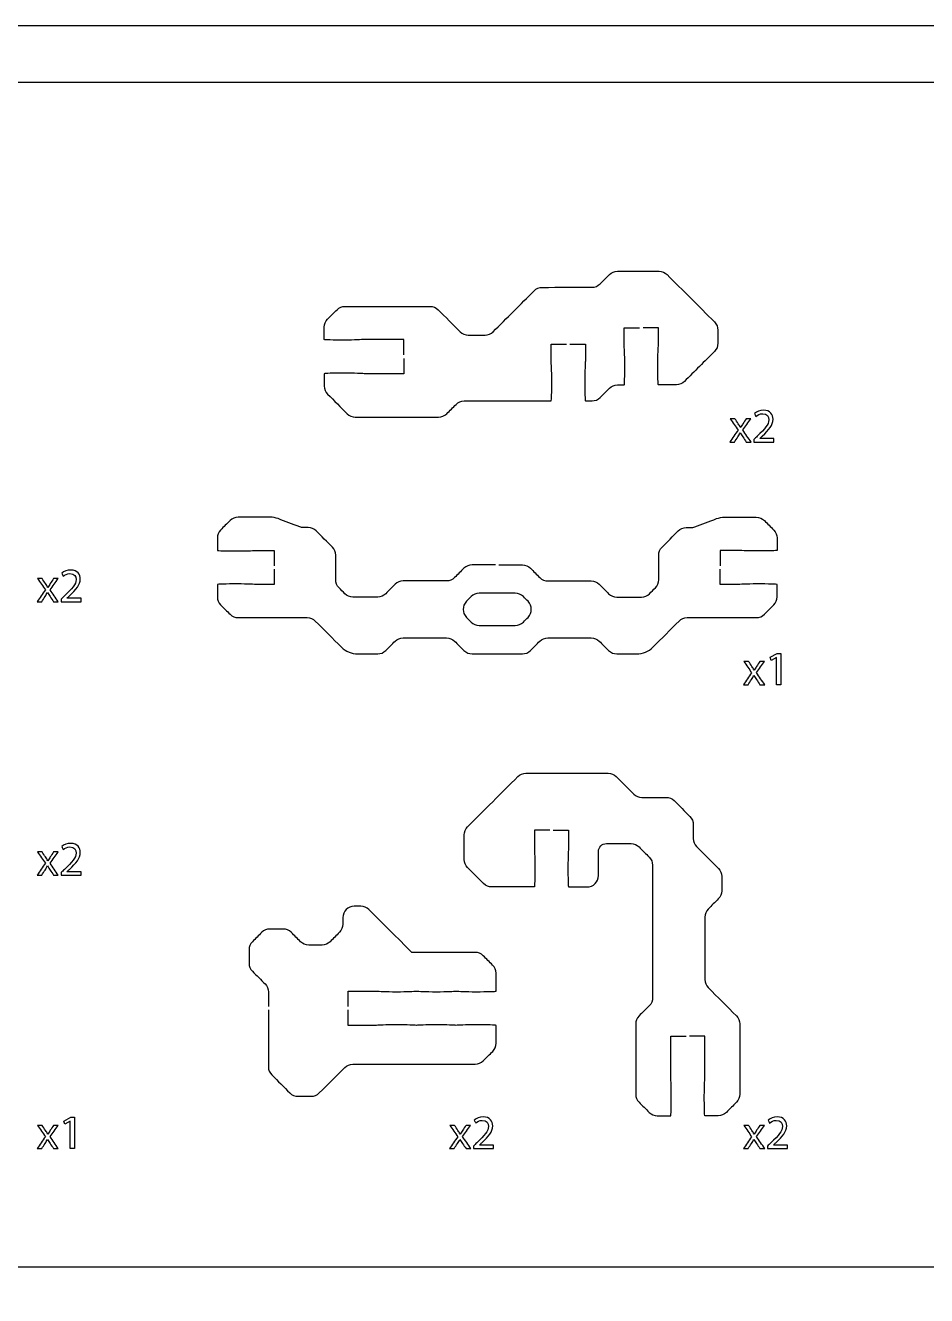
# Model space of a CAD drawing. Extents: x 0 to 375, y 150 to 450.
# Drawn here: x 97.7 to 176.9, y 338.3 to 450 of the extents above; entities that cross this region are included whole.
import ezdxf

# ---------------------------------------------------------------- set-up
doc = ezdxf.new("R2010")
doc.units = 0
doc.header["$MEASUREMENT"] = 0
doc.layers.add('DEFAULT', color=18, linetype='CONTINUOUS')

msp = doc.modelspace()

# ---------------------------------------------------------------- linework, layer by layer
at = {"layer": 'DEFAULT', "color": 116}
for points in [[(370, 150), (0, 150), (0, 450), (370, 450)], [(365, 340.79), (5, 340.79), (5, 445), (365, 445)]]:
    msp.add_lwpolyline(points, close=True, dxfattribs=at)
at = {"layer": 'DEFAULT', "color": 18}
for points in [[(163.73, 394.42), (163.72, 394.42), (163.24, 394.16), (163.17, 394.45), (163.77, 394.77), (164.09, 394.77), (164.09, 392.02), (163.73, 392.02)], [(101.63, 353.62), (101.62, 353.62), (101.15, 353.36), (101.07, 353.64), (101.67, 353.97), (101.99, 353.97), (101.99, 351.22), (101.63, 351.22)]]:
    msp.add_lwpolyline(points, close=True, dxfattribs=at)
at = {"layer": 'DEFAULT', "color": 1}
for points, knots in [([(130.96, 421.02), (130.96, 421.47), (130.96, 421.92), (130.96, 422.37), (129.79, 422.37), (128.62, 422.37), (127.46, 422.37), (127.25, 422.37), (126.67, 422.32), (125.71, 422.32), (124.74, 422.32), (123.96, 422.35), (123.96, 422.37), (123.96, 422.74), (123.96, 423.1), (123.96, 423.46), (123.96, 423.72), (124.06, 423.98), (124.25, 424.17), (124.53, 424.45), (124.8, 424.72), (125.08, 425), (125.27, 425.19), (125.52, 425.29), (125.79, 425.29), (128.28, 425.29), (130.77, 425.29), (133.26, 425.29), (133.52, 425.29), (133.77, 425.19), (133.96, 425), (134.61, 424.35), (135.26, 423.7), (135.91, 423.05), (136.1, 422.86), (136.35, 422.76), (136.62, 422.76), (137.11, 422.76), (137.6, 422.76), (138.1, 422.76), (138.36, 422.76), (138.62, 422.86), (138.8, 423.05), (140.01, 424.26), (141.21, 425.46), (142.42, 426.67), (142.6, 426.86), (142.86, 426.96), (143.12, 426.96), (144.58, 426.97), (146.04, 426.97), (147.5, 426.97), (147.76, 426.97), (148.02, 427.08), (148.2, 427.27), (148.48, 427.54), (148.75, 427.82), (149.03, 428.09), (149.22, 428.28), (149.47, 428.39), (149.74, 428.39), (150.96, 428.39), (152.17, 428.39), (153.39, 428.39), (153.65, 428.39), (153.91, 428.28), (154.09, 428.1), (155.49, 426.7), (156.88, 425.31), (158.27, 423.92), (158.46, 423.73), (158.56, 423.47), (158.56, 423.21), (158.56, 422.82), (158.56, 422.43), (158.56, 422.04), (158.56, 421.77), (158.46, 421.52), (158.27, 421.33), (157.39, 420.45), (156.51, 419.57), (155.62, 418.68), (155.44, 418.5), (155.18, 418.39), (154.92, 418.39), (154.39, 418.39), (153.86, 418.39), (153.33, 418.39), (153.3, 418.39), (153.28, 419.17), (153.28, 420.14), (153.28, 421.11), (153.33, 421.68), (153.33, 421.89), (153.33, 422.39), (153.33, 422.89), (153.33, 423.39), (152.88, 423.39), (152.43, 423.39), (151.98, 423.39)], [0, 0, 0, 0, 3.83, 3.83, 3.83, 13.75, 13.75, 13.75, 14.75, 14.75, 14.75, 15.75, 15.75, 15.75, 18.83, 18.83, 18.83, 19.83, 19.83, 19.83, 23.153402, 23.153402, 23.153402, 24.153402, 24.153402, 24.153402, 45.323402, 45.323402, 45.323402, 46.323402, 46.323402, 46.323402, 54.129861, 54.129861, 54.129861, 55.129861, 55.129861, 55.129861, 59.319861, 59.319861, 59.319861, 60.319861, 60.319861, 60.319861, 74.822623, 74.822623, 74.822623, 75.822623, 75.822623, 75.822623, 88.222659, 88.222659, 88.222659, 89.222659, 89.222659, 89.222659, 92.531919, 92.531919, 92.531919, 93.531919, 93.531919, 93.531919, 103.881919, 103.881919, 103.881919, 104.881919, 104.881919, 104.881919, 121.626207, 121.626207, 121.626207, 122.626207, 122.626207, 122.626207, 125.946207, 125.946207, 125.946207, 126.946207, 126.946207, 126.946207, 137.566951, 137.566951, 137.566951, 138.566951, 138.566951, 138.566951, 143.066951, 143.066951, 143.066951, 144.066951, 144.066951, 144.066951, 145.066951, 145.066951, 145.066951, 149.316951, 149.316951, 149.316951, 153.146951, 153.146951, 153.146951, 153.146951]), ([(145.56, 421.98), (146.01, 421.98), (146.46, 421.98), (146.91, 421.98), (146.91, 421.48), (146.91, 420.98), (146.91, 420.48), (146.91, 420.26), (146.86, 419.69), (146.86, 418.73), (146.86, 417.76), (146.88, 416.98), (146.91, 416.98), (147.11, 416.98), (147.31, 416.98), (147.5, 416.98), (147.77, 416.98), (148.02, 417.08), (148.21, 417.27), (148.48, 417.54), (148.76, 417.82), (149.03, 418.09), (149.22, 418.29), (149.48, 418.39), (149.74, 418.39), (149.94, 418.39), (150.13, 418.39), (150.33, 418.39), (150.36, 418.39), (150.38, 419.17), (150.38, 420.14), (150.38, 421.11), (150.33, 421.68), (150.33, 421.89), (150.33, 422.39), (150.33, 422.89), (150.33, 423.39), (150.78, 423.39), (151.23, 423.39), (151.68, 423.39)], [0, 0, 0, 0, 3.82, 3.82, 3.82, 8.07, 8.07, 8.07, 9.07, 9.07, 9.07, 10.07, 10.07, 10.07, 11.74, 11.74, 11.74, 12.74, 12.74, 12.74, 16.042196, 16.042196, 16.042196, 17.042196, 17.042196, 17.042196, 18.702196, 18.702196, 18.702196, 19.702196, 19.702196, 19.702196, 20.702196, 20.702196, 20.702196, 24.952196, 24.952196, 24.952196, 28.782196, 28.782196, 28.782196, 28.782196]), ([(130.96, 420.72), (130.96, 420.27), (130.96, 419.82), (130.96, 419.37), (129.79, 419.37), (128.62, 419.37), (127.46, 419.37), (127.25, 419.37), (126.67, 419.42), (125.71, 419.42), (124.74, 419.42), (123.96, 419.4), (123.96, 419.37), (123.96, 419.01), (123.96, 418.64), (123.96, 418.28), (123.96, 418.02), (124.06, 417.76), (124.25, 417.58), (124.83, 417), (125.4, 416.42), (125.98, 415.84), (126.17, 415.65), (126.42, 415.55), (126.69, 415.55), (129.13, 415.55), (131.57, 415.55), (134.01, 415.55), (134.28, 415.55), (134.53, 415.65), (134.72, 415.84), (135, 416.12), (135.27, 416.4), (135.55, 416.67), (135.74, 416.86), (135.99, 416.97), (136.26, 416.97), (138.81, 416.97), (141.36, 416.97), (143.91, 416.97), (143.91, 416.97), (143.91, 416.97), (143.91, 416.98), (143.94, 416.98), (143.96, 417.76), (143.96, 418.73), (143.96, 419.69), (143.91, 420.26), (143.91, 420.48), (143.91, 420.98), (143.91, 421.48), (143.91, 421.98), (144.36, 421.98), (144.81, 421.98), (145.26, 421.98)], [0, 0, 0, 0, 3.83, 3.83, 3.83, 13.75, 13.75, 13.75, 14.75, 14.75, 14.75, 15.75, 15.75, 15.75, 18.84, 18.84, 18.84, 19.84, 19.84, 19.84, 26.783789, 26.783789, 26.783789, 27.783789, 27.783789, 27.783789, 48.543789, 48.543789, 48.543789, 49.543789, 49.543789, 49.543789, 52.86719, 52.86719, 52.86719, 53.86719, 53.86719, 53.86719, 75.55719, 75.55719, 75.55719, 75.58719, 75.58719, 75.58719, 76.58719, 76.58719, 76.58719, 77.58719, 77.58719, 77.58719, 81.83719, 81.83719, 81.83719, 85.67719, 85.67719, 85.67719, 85.67719]), ([(139.01, 402.56), (138.33, 402.56), (137.64, 402.56), (136.95, 402.56), (136.69, 402.56), (136.43, 402.45), (136.24, 402.27), (135.97, 401.99), (135.69, 401.71), (135.41, 401.44), (135.23, 401.25), (134.97, 401.14), (134.71, 401.14), (133.44, 401.14), (132.17, 401.14), (130.9, 401.14), (130.63, 401.14), (130.38, 401.04), (130.19, 400.85), (129.91, 400.58), (129.64, 400.3), (129.36, 400.02), (129.17, 399.84), (128.92, 399.73), (128.66, 399.73), (127.93, 399.73), (127.21, 399.73), (126.48, 399.73), (126.22, 399.73), (125.96, 399.84), (125.77, 400.02), (125.6, 400.19), (125.43, 400.37), (125.26, 400.54), (125.07, 400.72), (124.97, 400.98), (124.97, 401.25), (124.97, 401.97), (124.97, 402.69), (124.97, 403.42), (124.97, 403.68), (124.86, 403.93), (124.67, 404.12), (124.2, 404.59), (123.73, 405.07), (123.25, 405.54), (123.07, 405.73), (122.81, 405.83), (122.55, 405.83), (122.42, 405.83), (122.29, 405.83), (122.15, 405.83), (122.03, 405.83), (121.91, 405.85), (121.8, 405.9), (121.17, 406.14), (120.53, 406.38), (119.9, 406.62), (119.67, 406.7), (119.43, 406.75), (119.19, 406.75), (118.26, 406.75), (117.32, 406.75), (116.39, 406.75), (116.12, 406.75), (115.86, 406.64), (115.68, 406.45), (115.4, 406.18), (115.12, 405.9), (114.85, 405.62), (114.66, 405.44), (114.56, 405.18), (114.56, 404.92), (114.56, 404.56), (114.56, 404.19), (114.56, 403.83), (114.56, 403.8), (115.34, 403.78), (116.3, 403.78), (117.27, 403.78), (117.84, 403.83), (118.05, 403.83), (118.55, 403.83), (119.05, 403.83), (119.55, 403.83), (119.55, 403.38), (119.55, 402.93), (119.55, 402.48)], [0, 0, 0, 0, 5.84, 5.84, 5.84, 6.84, 6.84, 6.84, 10.163402, 10.163402, 10.163402, 11.163402, 11.163402, 11.163402, 21.963402, 21.963402, 21.963402, 22.963402, 22.963402, 22.963402, 26.286804, 26.286804, 26.286804, 27.286804, 27.286804, 27.286804, 33.446804, 33.446804, 33.446804, 34.446804, 34.446804, 34.446804, 36.511556, 36.511556, 36.511556, 37.511556, 37.511556, 37.511556, 43.661556, 43.661556, 43.661556, 44.661556, 44.661556, 44.661556, 50.346694, 50.346694, 50.346694, 51.346694, 51.346694, 51.346694, 52.466694, 52.466694, 52.466694, 53.466694, 53.466694, 53.466694, 59.239181, 59.239181, 59.239181, 60.239181, 60.239181, 60.239181, 68.189181, 68.189181, 68.189181, 69.189181, 69.189181, 69.189181, 72.512582, 72.512582, 72.512582, 73.512582, 73.512582, 73.512582, 76.592582, 76.592582, 76.592582, 77.592582, 77.592582, 77.592582, 78.592582, 78.592582, 78.592582, 82.842582, 82.842582, 82.842582, 86.672582, 86.672582, 86.672582, 86.672582]), ([(139.31, 402.56), (140, 402.56), (140.69, 402.56), (141.38, 402.56), (141.64, 402.56), (141.9, 402.45), (142.08, 402.27), (142.36, 401.99), (142.63, 401.71), (142.91, 401.44), (143.1, 401.25), (143.36, 401.14), (143.62, 401.14), (144.89, 401.14), (146.16, 401.14), (147.43, 401.14), (147.69, 401.14), (147.95, 401.04), (148.14, 400.85), (148.41, 400.58), (148.69, 400.3), (148.96, 400.02), (149.15, 399.84), (149.41, 399.73), (149.67, 399.73), (150.4, 399.73), (151.12, 399.73), (151.85, 399.73), (152.11, 399.73), (152.37, 399.84), (152.55, 400.02), (152.72, 400.19), (152.9, 400.37), (153.07, 400.54), (153.25, 400.72), (153.36, 400.98), (153.36, 401.25), (153.36, 401.97), (153.36, 402.69), (153.36, 403.42), (153.36, 403.68), (153.47, 403.93), (153.65, 404.12), (154.13, 404.59), (154.6, 405.07), (155.07, 405.54), (155.26, 405.73), (155.52, 405.83), (155.78, 405.83), (155.91, 405.83), (156.04, 405.83), (156.18, 405.83), (156.3, 405.83), (156.42, 405.85), (156.53, 405.9), (157.16, 406.14), (157.8, 406.38), (158.43, 406.62), (158.66, 406.7), (158.9, 406.75), (159.14, 406.75), (160.07, 406.75), (161.01, 406.75), (161.94, 406.75), (162.21, 406.75), (162.46, 406.64), (162.65, 406.45), (162.93, 406.18), (163.2, 405.9), (163.48, 405.62), (163.67, 405.44), (163.77, 405.18), (163.77, 404.92), (163.77, 404.56), (163.77, 404.19), (163.77, 403.83), (163.77, 403.8), (162.99, 403.78), (162.02, 403.78), (161.05, 403.78), (160.48, 403.83), (160.27, 403.83), (159.77, 403.83), (159.27, 403.83), (158.77, 403.83), (158.77, 403.38), (158.77, 402.93), (158.77, 402.48)], [0, 0, 0, 0, 5.85, 5.85, 5.85, 6.85, 6.85, 6.85, 10.173402, 10.173402, 10.173402, 11.173402, 11.173402, 11.173402, 21.973402, 21.973402, 21.973402, 22.973402, 22.973402, 22.973402, 26.296804, 26.296804, 26.296804, 27.296804, 27.296804, 27.296804, 33.456804, 33.456804, 33.456804, 34.456804, 34.456804, 34.456804, 36.521556, 36.521556, 36.521556, 37.521556, 37.521556, 37.521556, 43.671556, 43.671556, 43.671556, 44.671556, 44.671556, 44.671556, 50.356694, 50.356694, 50.356694, 51.356694, 51.356694, 51.356694, 52.476694, 52.476694, 52.476694, 53.476694, 53.476694, 53.476694, 59.230475, 59.230475, 59.230475, 60.230475, 60.230475, 60.230475, 68.180475, 68.180475, 68.180475, 69.180475, 69.180475, 69.180475, 72.503877, 72.503877, 72.503877, 73.503877, 73.503877, 73.503877, 76.583877, 76.583877, 76.583877, 77.583877, 77.583877, 77.583877, 78.583877, 78.583877, 78.583877, 82.833877, 82.833877, 82.833877, 86.663877, 86.663877, 86.663877, 86.663877]), ([(119.55, 402.18), (119.55, 401.73), (119.55, 401.28), (119.55, 400.83), (119.05, 400.83), (118.55, 400.83), (118.05, 400.83), (117.84, 400.83), (117.27, 400.88), (116.3, 400.88), (115.34, 400.88), (114.56, 400.86), (114.56, 400.83), (114.56, 400.47), (114.56, 400.11), (114.56, 399.75), (114.56, 399.48), (114.66, 399.23), (114.85, 399.04), (115.12, 398.76), (115.4, 398.49), (115.68, 398.21), (115.86, 398.02), (116.12, 397.92), (116.39, 397.92), (118.41, 397.92), (120.44, 397.92), (122.46, 397.92), (122.73, 397.92), (122.98, 397.81), (123.17, 397.62), (123.94, 396.85), (124.71, 396.08), (125.48, 395.31), (125.86, 394.94), (126.37, 394.73), (126.9, 394.73), (127.48, 394.73), (128.07, 394.73), (128.66, 394.73), (128.92, 394.73), (129.17, 394.83), (129.36, 395.02), (129.64, 395.3), (129.91, 395.57), (130.19, 395.85), (130.38, 396.04), (130.63, 396.14), (130.9, 396.14), (132.17, 396.14), (133.44, 396.14), (134.71, 396.14), (134.97, 396.14), (135.23, 396.04), (135.41, 395.85), (135.69, 395.57), (135.97, 395.3), (136.24, 395.02), (136.43, 394.83), (136.69, 394.73), (136.95, 394.73), (138.43, 394.73), (139.9, 394.73), (141.38, 394.73), (141.64, 394.73), (141.9, 394.83), (142.08, 395.02), (142.36, 395.3), (142.63, 395.57), (142.91, 395.85), (143.1, 396.04), (143.36, 396.14), (143.62, 396.14), (144.89, 396.14), (146.16, 396.14), (147.43, 396.14), (147.69, 396.14), (147.95, 396.04), (148.14, 395.85), (148.41, 395.57), (148.69, 395.3), (148.96, 395.02), (149.16, 394.83), (149.41, 394.73), (149.67, 394.73), (150.26, 394.73), (150.85, 394.73), (151.43, 394.73), (151.96, 394.73), (152.47, 394.94), (152.85, 395.32), (153.62, 396.09), (154.39, 396.85), (155.16, 397.62), (155.34, 397.81), (155.6, 397.92), (155.87, 397.92), (157.89, 397.92), (159.92, 397.92), (161.94, 397.92), (162.21, 397.92), (162.46, 398.02), (162.65, 398.21), (162.93, 398.49), (163.2, 398.76), (163.48, 399.04), (163.67, 399.23), (163.77, 399.48), (163.77, 399.75), (163.77, 400.11), (163.77, 400.47), (163.77, 400.83), (163.77, 400.86), (162.99, 400.88), (162.02, 400.88), (161.05, 400.88), (160.48, 400.83), (160.27, 400.83), (159.77, 400.83), (159.27, 400.83), (158.77, 400.83), (158.77, 401.28), (158.77, 401.73), (158.77, 402.18)], [0, 0, 0, 0, 3.83, 3.83, 3.83, 8.08, 8.08, 8.08, 9.08, 9.08, 9.08, 10.08, 10.08, 10.08, 13.15, 13.15, 13.15, 14.15, 14.15, 14.15, 17.473402, 17.473402, 17.473402, 18.473402, 18.473402, 18.473402, 35.703402, 35.703402, 35.703402, 36.703402, 36.703402, 36.703402, 45.966501, 45.966501, 45.966501, 46.966501, 46.966501, 46.966501, 51.956501, 51.956501, 51.956501, 52.956501, 52.956501, 52.956501, 56.279903, 56.279903, 56.279903, 57.279903, 57.279903, 57.279903, 68.079903, 68.079903, 68.079903, 69.079903, 69.079903, 69.079903, 72.403304, 72.403304, 72.403304, 73.403304, 73.403304, 73.403304, 85.943304, 85.943304, 85.943304, 86.943304, 86.943304, 86.943304, 90.266706, 90.266706, 90.266706, 91.266706, 91.266706, 91.266706, 102.066706, 102.066706, 102.066706, 103.066706, 103.066706, 103.066706, 106.390108, 106.390108, 106.390108, 107.390108, 107.390108, 107.390108, 112.380118, 112.380118, 112.380118, 113.380118, 113.380118, 113.380118, 122.636149, 122.636149, 122.636149, 123.636149, 123.636149, 123.636149, 140.866149, 140.866149, 140.866149, 141.866149, 141.866149, 141.866149, 145.189551, 145.189551, 145.189551, 146.189551, 146.189551, 146.189551, 149.259551, 149.259551, 149.259551, 150.259551, 150.259551, 150.259551, 151.259551, 151.259551, 151.259551, 155.509551, 155.509551, 155.509551, 159.339551, 159.339551, 159.339551, 159.339551]), ([(140.75, 397.23), (139.69, 397.23), (138.64, 397.23), (137.58, 397.23), (137.31, 397.23), (137.06, 397.33), (136.87, 397.52), (136.73, 397.66), (136.6, 397.8), (136.46, 397.94), (136.07, 398.33), (136.07, 398.96), (136.46, 399.35), (136.6, 399.49), (136.73, 399.63), (136.87, 399.77), (137.06, 399.95), (137.31, 400.06), (137.58, 400.06), (138.64, 400.06), (139.69, 400.06), (140.75, 400.06), (141.01, 400.06), (141.27, 399.95), (141.46, 399.77), (141.59, 399.63), (141.73, 399.49), (141.87, 399.35), (142.26, 398.96), (142.26, 398.33), (141.87, 397.94), (141.73, 397.8), (141.59, 397.66), (141.46, 397.52), (141.27, 397.33), (141.01, 397.23), (140.75, 397.23)], [1, 1, 1, 1, 9.982, 9.982, 9.982, 10.982, 10.982, 10.982, 12.643701, 12.643701, 12.643701, 13.643701, 13.643701, 13.643701, 15.305402, 15.305402, 15.305402, 16.305402, 16.305402, 16.305402, 25.287402, 25.287402, 25.287402, 26.287402, 26.287402, 26.287402, 27.94981, 27.94981, 27.94981, 28.94981, 28.94981, 28.94981, 30.612218, 30.612218, 30.612218, 31.612218, 31.612218, 31.612218, 31.612218]), ([(143.78, 379.23), (143.33, 379.23), (142.88, 379.23), (142.43, 379.23), (142.43, 378.73), (142.43, 378.23), (142.43, 377.73), (142.43, 377.51), (142.47, 376.94), (142.47, 375.98), (142.47, 375.01), (142.45, 374.23), (142.43, 374.23), (141.18, 374.23), (139.93, 374.23), (138.68, 374.23), (138.41, 374.23), (138.16, 374.33), (137.97, 374.52), (137.5, 374.99), (137.03, 375.46), (136.55, 375.93), (136.37, 376.11), (136.26, 376.37), (136.26, 376.64), (136.26, 377.36), (136.26, 378.09), (136.26, 378.81), (136.26, 379.07), (136.36, 379.32), (136.55, 379.51), (138.03, 380.99), (139.5, 382.47), (140.98, 383.94), (141.17, 384.13), (141.42, 384.23), (141.69, 384.23), (144.1, 384.23), (146.51, 384.23), (148.93, 384.23), (149.19, 384.23), (149.45, 384.13), (149.63, 383.94), (150.14, 383.43), (150.65, 382.92), (151.16, 382.4), (151.35, 382.22), (151.6, 382.11), (151.87, 382.11), (152.58, 382.11), (153.29, 382.11), (154, 382.11), (154.27, 382.11), (154.53, 382.01), (154.72, 381.82), (155.18, 381.35), (155.64, 380.89), (156.1, 380.42), (156.29, 380.24), (156.4, 379.98), (156.4, 379.72), (156.4, 379.31), (156.4, 378.9), (156.4, 378.49), (156.4, 378.22), (156.5, 377.97), (156.69, 377.78), (157.33, 377.14), (157.97, 376.5), (158.61, 375.86), (158.79, 375.67), (158.9, 375.42), (158.9, 375.16), (158.9, 374.74), (158.9, 374.32), (158.9, 373.9), (158.9, 373.62), (158.79, 373.37), (158.6, 373.18), (158.3, 372.88), (158.01, 372.59), (157.71, 372.29), (157.52, 372.1), (157.41, 371.85), (157.41, 371.58), (157.41, 369.75), (157.41, 367.92), (157.41, 366.09), (157.41, 365.82), (157.52, 365.57), (157.71, 365.38), (158.54, 364.55), (159.37, 363.72), (160.2, 362.89), (160.39, 362.7), (160.49, 362.44), (160.49, 362.18), (160.49, 360.12), (160.49, 358.07), (160.49, 356.01), (160.49, 355.74), (160.39, 355.49), (160.2, 355.3), (159.9, 355), (159.6, 354.7), (159.31, 354.4), (159.12, 354.21), (158.86, 354.11), (158.6, 354.11), (158.21, 354.11), (157.81, 354.11), (157.42, 354.11), (157.39, 354.11), (157.37, 354.89), (157.37, 355.86), (157.37, 356.83), (157.42, 357.4), (157.42, 357.61), (157.42, 358.78), (157.42, 359.94), (157.42, 361.11), (156.97, 361.11), (156.52, 361.11), (156.07, 361.11)], [0, 0, 0, 0, 3.83, 3.83, 3.83, 8.08, 8.08, 8.08, 9.08, 9.08, 9.08, 10.08, 10.08, 10.08, 20.71, 20.71, 20.71, 21.71, 21.71, 21.71, 27.359788, 27.359788, 27.359788, 28.359788, 28.359788, 28.359788, 34.529788, 34.529788, 34.529788, 35.529788, 35.529788, 35.529788, 53.28524, 53.28524, 53.28524, 54.28524, 54.28524, 54.28524, 74.80524, 74.80524, 74.80524, 75.80524, 75.80524, 75.80524, 81.957086, 81.957086, 81.957086, 82.957086, 82.957086, 82.957086, 89.007086, 89.007086, 89.007086, 90.007086, 90.007086, 90.007086, 95.579105, 95.579105, 95.579105, 96.579105, 96.579105, 96.579105, 100.069105, 100.069105, 100.069105, 101.069105, 101.069105, 101.069105, 108.762427, 108.762427, 108.762427, 109.762427, 109.762427, 109.762427, 113.352427, 113.352427, 113.352427, 114.352427, 114.352427, 114.352427, 117.937465, 117.937465, 117.937465, 118.937465, 118.937465, 118.937465, 134.507465, 134.507465, 134.507465, 135.507465, 135.507465, 135.507465, 145.498886, 145.498886, 145.498886, 146.498886, 146.498886, 146.498886, 163.988886, 163.988886, 163.988886, 164.988886, 164.988886, 164.988886, 168.595159, 168.595159, 168.595159, 169.595159, 169.595159, 169.595159, 172.945159, 172.945159, 172.945159, 173.945159, 173.945159, 173.945159, 174.945159, 174.945159, 174.945159, 184.865159, 184.865159, 184.865159, 188.685159, 188.685159, 188.685159, 188.685159]), ([(144.08, 379.23), (144.53, 379.23), (144.98, 379.23), (145.43, 379.23), (145.43, 378.73), (145.43, 378.23), (145.43, 377.73), (145.43, 377.51), (145.38, 376.94), (145.38, 375.98), (145.38, 375.01), (145.4, 374.23), (145.43, 374.23), (145.97, 374.23), (146.51, 374.23), (147.06, 374.23), (147.61, 374.23), (148.06, 374.67), (148.06, 375.23), (148.06, 375.93), (148.06, 376.63), (148.06, 377.34), (148.06, 377.73), (148.37, 378.04), (148.76, 378.04), (149.48, 378.04), (150.2, 378.04), (150.93, 378.04), (151.19, 378.04), (151.45, 377.93), (151.63, 377.75), (151.93, 377.45), (152.23, 377.15), (152.53, 376.85), (152.71, 376.66), (152.82, 376.41), (152.82, 376.14), (152.82, 372.26), (152.82, 368.38), (152.82, 364.49), (152.82, 364.23), (152.72, 363.97), (152.53, 363.78), (152.23, 363.49), (151.93, 363.19), (151.63, 362.89), (151.45, 362.69), (151.34, 362.44), (151.34, 362.18), (151.34, 360.12), (151.34, 358.06), (151.34, 356.01), (151.34, 355.74), (151.45, 355.49), (151.63, 355.3), (151.93, 355), (152.23, 354.7), (152.53, 354.4), (152.72, 354.21), (152.97, 354.11), (153.23, 354.11), (153.63, 354.11), (154.02, 354.11), (154.42, 354.11), (154.44, 354.11), (154.47, 354.89), (154.47, 355.86), (154.47, 356.83), (154.42, 357.4), (154.42, 357.61), (154.42, 358.78), (154.42, 359.94), (154.42, 361.11), (154.87, 361.11), (155.32, 361.11), (155.77, 361.11)], [0, 0, 0, 0, 3.83, 3.83, 3.83, 8.08, 8.08, 8.08, 9.08, 9.08, 9.08, 10.08, 10.08, 10.08, 14.7, 14.7, 14.7, 15.7, 15.7, 15.7, 21.69, 21.69, 21.69, 22.69, 22.69, 22.69, 28.84, 28.84, 28.84, 29.84, 29.84, 29.84, 33.425038, 33.425038, 33.425038, 34.425038, 34.425038, 34.425038, 67.44504, 67.44504, 67.44504, 68.44504, 68.44504, 68.44504, 72.037142, 72.037142, 72.037142, 73.037142, 73.037142, 73.037142, 90.517142, 90.517142, 90.517142, 91.517142, 91.517142, 91.517142, 95.123415, 95.123415, 95.123415, 96.123415, 96.123415, 96.123415, 99.473415, 99.473415, 99.473415, 100.473415, 100.473415, 100.473415, 101.473415, 101.473415, 101.473415, 111.393415, 111.393415, 111.393415, 115.233415, 115.233415, 115.233415, 115.233415]), ([(126.06, 363.71), (126.06, 364.16), (126.06, 364.61), (126.06, 365.06), (126.89, 365.06), (127.73, 365.06), (128.56, 365.06), (128.77, 365.06), (129.34, 365.02), (130.31, 365.02), (131.28, 365.02), (131.85, 365.06), (132.06, 365.06), (132.27, 365.06), (132.84, 365.02), (133.81, 365.02), (134.78, 365.02), (135.35, 365.06), (135.56, 365.06), (135.77, 365.06), (136.34, 365.02), (137.31, 365.02), (138.28, 365.02), (139.06, 365.04), (139.06, 365.06), (139.06, 365.59), (139.06, 366.12), (139.06, 366.65), (139.06, 366.92), (138.95, 367.17), (138.76, 367.36), (138.49, 367.63), (138.21, 367.91), (137.94, 368.18), (137.75, 368.37), (137.49, 368.48), (137.23, 368.48), (135.37, 368.48), (133.51, 368.48), (131.65, 368.48), (130.39, 369.73), (129.14, 370.99), (127.88, 372.24), (127.69, 372.43), (127.44, 372.53), (127.17, 372.53), (126.98, 372.53), (126.78, 372.53), (126.59, 372.53), (126.04, 372.53), (125.59, 372.08), (125.59, 371.53), (125.59, 371.34), (125.59, 371.14), (125.59, 370.95), (125.59, 370.68), (125.48, 370.43), (125.3, 370.24), (125.02, 369.96), (124.74, 369.69), (124.47, 369.41), (124.28, 369.22), (124.02, 369.12), (123.76, 369.12), (123.37, 369.12), (122.98, 369.12), (122.59, 369.12), (122.32, 369.12), (122.07, 369.22), (121.88, 369.41), (121.6, 369.69), (121.33, 369.96), (121.05, 370.24), (120.86, 370.43), (120.61, 370.53), (120.34, 370.53), (119.95, 370.53), (119.56, 370.53), (119.17, 370.53), (118.91, 370.53), (118.65, 370.43), (118.47, 370.24), (118.19, 369.96), (117.91, 369.69), (117.64, 369.41), (117.45, 369.22), (117.35, 368.97), (117.35, 368.71), (117.35, 368.31), (117.35, 367.92), (117.35, 367.53), (117.35, 367.27), (117.45, 367.01), (117.64, 366.82), (118.01, 366.45), (118.39, 366.08), (118.76, 365.7), (118.95, 365.52), (119.05, 365.26), (119.05, 365), (119.05, 364.57), (119.05, 364.14), (119.05, 363.71)], [0, 0, 0, 0, 3.83, 3.83, 3.83, 10.93, 10.93, 10.93, 11.93, 11.93, 11.93, 12.93, 12.93, 12.93, 13.93, 13.93, 13.93, 14.93, 14.93, 14.93, 15.93, 15.93, 15.93, 16.93, 16.93, 16.93, 21.43, 21.43, 21.43, 22.43, 22.43, 22.43, 25.73926, 25.73926, 25.73926, 26.73926, 26.73926, 26.73926, 42.57926, 42.57926, 42.57926, 57.661849, 57.661849, 57.661849, 58.661849, 58.661849, 58.661849, 60.321849, 60.321849, 60.321849, 61.321849, 61.321849, 61.321849, 62.981849, 62.981849, 62.981849, 63.981849, 63.981849, 63.981849, 67.305251, 67.305251, 67.305251, 68.305251, 68.305251, 68.305251, 71.625251, 71.625251, 71.625251, 72.625251, 72.625251, 72.625251, 75.948653, 75.948653, 75.948653, 76.948653, 76.948653, 76.948653, 80.268653, 80.268653, 80.268653, 81.268653, 81.268653, 81.268653, 84.592055, 84.592055, 84.592055, 85.592055, 85.592055, 85.592055, 88.912055, 88.912055, 88.912055, 89.912055, 89.912055, 89.912055, 94.409254, 94.409254, 94.409254, 95.409254, 95.409254, 95.409254, 99.049254, 99.049254, 99.049254, 99.049254]), ([(119.05, 363.41), (119.05, 361.74), (119.05, 360.08), (119.05, 358.41), (119.05, 358.14), (119.16, 357.89), (119.35, 357.7), (119.88, 357.17), (120.41, 356.64), (120.93, 356.11), (121.12, 355.92), (121.38, 355.82), (121.64, 355.82), (122.03, 355.82), (122.42, 355.82), (122.81, 355.82), (123.08, 355.82), (123.33, 355.92), (123.52, 356.11), (124.27, 356.86), (125.02, 357.61), (125.76, 358.35), (125.95, 358.54), (126.21, 358.65), (126.47, 358.65), (130.06, 358.65), (133.64, 358.65), (137.23, 358.65), (137.49, 358.65), (137.75, 358.75), (137.94, 358.94), (138.21, 359.22), (138.49, 359.49), (138.77, 359.77), (138.95, 359.96), (139.06, 360.21), (139.06, 360.48), (139.06, 361.01), (139.06, 361.53), (139.06, 362.06), (139.06, 362.09), (138.28, 362.11), (137.31, 362.11), (136.34, 362.11), (135.77, 362.06), (135.56, 362.06), (135.35, 362.06), (134.78, 362.11), (133.81, 362.11), (132.84, 362.11), (132.27, 362.06), (132.06, 362.06), (131.85, 362.06), (131.28, 362.11), (130.31, 362.11), (129.34, 362.11), (128.77, 362.06), (128.56, 362.06), (127.73, 362.06), (126.89, 362.06), (126.06, 362.06), (126.06, 362.51), (126.06, 362.96), (126.06, 363.41)], [0, 0, 0, 0, 14.19, 14.19, 14.19, 15.19, 15.19, 15.19, 21.553961, 21.553961, 21.553961, 22.553961, 22.553961, 22.553961, 25.873961, 25.873961, 25.873961, 26.873961, 26.873961, 26.873961, 35.868359, 35.868359, 35.868359, 36.868359, 36.868359, 36.868359, 67.368359, 67.368359, 67.368359, 68.368359, 68.368359, 68.368359, 71.691761, 71.691761, 71.691761, 72.691761, 72.691761, 72.691761, 77.181761, 77.181761, 77.181761, 78.181761, 78.181761, 78.181761, 79.181761, 79.181761, 79.181761, 80.181761, 80.181761, 80.181761, 81.181761, 81.181761, 81.181761, 82.181761, 82.181761, 82.181761, 83.181761, 83.181761, 83.181761, 90.281761, 90.281761, 90.281761, 94.111761, 94.111761, 94.111761, 94.111761])]:
    msp.add_open_spline(points, degree=3, knots=knots, dxfattribs=at)
at = {"layer": 'DEFAULT', "color": 18}
for points, knots in [([(161.73, 413.36), (161.73, 413.44), (161.73, 413.51), (161.73, 413.59), (161.82, 413.68), (161.92, 413.78), (162.02, 413.87), (162.72, 414.54), (163.04, 414.89), (163.04, 415.31), (163.04, 415.59), (162.91, 415.85), (162.5, 415.85), (162.25, 415.85), (162.04, 415.72), (161.91, 415.61), (161.87, 415.7), (161.83, 415.79), (161.79, 415.88), (161.98, 416.04), (162.25, 416.16), (162.57, 416.16), (163.16, 416.16), (163.41, 415.75), (163.41, 415.36), (163.41, 414.85), (163.05, 414.44), (162.47, 413.88), (162.39, 413.81), (162.32, 413.74), (162.25, 413.67), (162.66, 413.67), (163.07, 413.67), (163.48, 413.67), (163.48, 413.56), (163.48, 413.46), (163.48, 413.36), (162.9, 413.36), (162.31, 413.36), (161.73, 413.36)], [4.977, 4.977, 4.977, 4.977, 5.624, 5.624, 5.624, 6.777406, 6.777406, 6.777406, 7.777406, 7.777406, 7.777406, 8.777406, 8.777406, 8.777406, 9.777406, 9.777406, 9.777406, 10.592847, 10.592847, 10.592847, 11.592847, 11.592847, 11.592847, 12.592847, 12.592847, 12.592847, 13.592847, 13.592847, 13.592847, 14.466376, 14.466376, 14.466376, 17.968376, 17.968376, 17.968376, 18.843376, 18.843376, 18.843376, 23.820376, 23.820376, 23.820376, 23.820376]), ([(160.06, 415.41), (160.15, 415.26), (160.25, 415.11), (160.35, 414.97), (160.43, 414.85), (160.49, 414.75), (160.56, 414.63), (160.56, 414.63), (160.56, 414.63), (160.57, 414.63), (160.64, 414.76), (160.7, 414.86), (160.77, 414.97), (160.87, 415.12), (160.96, 415.26), (161.06, 415.41), (161.19, 415.41), (161.33, 415.41), (161.46, 415.41), (161.23, 415.08), (161, 414.75), (160.76, 414.42), (161, 414.06), (161.24, 413.71), (161.48, 413.36), (161.34, 413.36), (161.2, 413.36), (161.06, 413.36), (160.96, 413.51), (160.86, 413.67), (160.76, 413.82), (160.68, 413.94), (160.61, 414.05), (160.53, 414.18), (160.46, 414.05), (160.39, 413.94), (160.32, 413.82), (160.22, 413.67), (160.12, 413.51), (160.02, 413.36), (159.88, 413.36), (159.75, 413.36), (159.61, 413.36), (159.85, 413.71), (160.09, 414.06), (160.34, 414.4), (160.11, 414.74), (159.87, 415.07), (159.64, 415.41), (159.78, 415.41), (159.92, 415.41), (160.06, 415.41)], [0, 0, 0, 0, 1.496308, 1.496308, 1.496308, 2.496308, 2.496308, 2.496308, 2.532308, 2.532308, 2.532308, 3.532308, 3.532308, 3.532308, 5.012538, 5.012538, 5.012538, 6.150538, 6.150538, 6.150538, 9.58363, 9.58363, 9.58363, 13.210133, 13.210133, 13.210133, 14.409133, 14.409133, 14.409133, 15.96931, 15.96931, 15.96931, 16.99231, 16.99231, 16.99231, 17.99231, 17.99231, 17.99231, 19.545426, 19.545426, 19.545426, 20.709426, 20.709426, 20.709426, 24.320446, 24.320446, 24.320446, 27.776752, 27.776752, 27.776752, 28.951752, 28.951752, 28.951752, 28.951752]), ([(99.16, 401.35), (99.25, 401.21), (99.35, 401.06), (99.45, 400.91), (99.52, 400.8), (99.59, 400.69), (99.66, 400.58), (99.66, 400.58), (99.66, 400.58), (99.67, 400.58), (99.74, 400.7), (99.8, 400.81), (99.87, 400.92), (99.97, 401.06), (100.06, 401.21), (100.16, 401.35), (100.29, 401.35), (100.43, 401.35), (100.56, 401.35), (100.33, 401.02), (100.1, 400.69), (99.86, 400.36), (100.1, 400.01), (100.34, 399.66), (100.58, 399.31), (100.44, 399.31), (100.3, 399.31), (100.16, 399.31), (100.06, 399.46), (99.96, 399.61), (99.86, 399.77), (99.78, 399.89), (99.71, 400), (99.63, 400.12), (99.56, 400), (99.49, 399.89), (99.41, 399.77), (99.32, 399.61), (99.22, 399.46), (99.12, 399.31), (98.98, 399.31), (98.84, 399.31), (98.71, 399.31), (98.95, 399.65), (99.19, 400), (99.44, 400.35), (99.2, 400.69), (98.97, 401.02), (98.74, 401.35), (98.88, 401.35), (99.02, 401.35), (99.16, 401.35)], [0, 0, 0, 0, 1.496308, 1.496308, 1.496308, 2.496308, 2.496308, 2.496308, 2.532308, 2.532308, 2.532308, 3.532308, 3.532308, 3.532308, 5.012538, 5.012538, 5.012538, 6.150538, 6.150538, 6.150538, 9.58363, 9.58363, 9.58363, 13.210133, 13.210133, 13.210133, 14.409133, 14.409133, 14.409133, 15.96931, 15.96931, 15.96931, 16.99231, 16.99231, 16.99231, 17.99231, 17.99231, 17.99231, 19.544886, 19.544886, 19.544886, 20.709886, 20.709886, 20.709886, 24.320906, 24.320906, 24.320906, 27.777212, 27.777212, 27.777212, 28.952212, 28.952212, 28.952212, 28.952212]), ([(100.82, 399.31), (100.82, 399.38), (100.82, 399.46), (100.82, 399.53), (100.92, 399.63), (101.02, 399.72), (101.12, 399.82), (101.82, 400.49), (102.14, 400.84), (102.14, 401.26), (102.14, 401.54), (102, 401.79), (101.59, 401.79), (101.34, 401.79), (101.14, 401.67), (101.01, 401.56), (100.97, 401.65), (100.93, 401.74), (100.89, 401.82), (101.08, 401.98), (101.35, 402.1), (101.67, 402.1), (102.26, 402.1), (102.51, 401.7), (102.51, 401.3), (102.51, 400.8), (102.14, 400.39), (101.56, 399.83), (101.49, 399.76), (101.42, 399.69), (101.34, 399.62), (101.76, 399.62), (102.17, 399.62), (102.58, 399.62), (102.58, 399.51), (102.58, 399.41), (102.58, 399.31), (101.99, 399.31), (101.41, 399.31), (100.82, 399.31)], [4.977, 4.977, 4.977, 4.977, 5.624, 5.624, 5.624, 6.777406, 6.777406, 6.777406, 7.777406, 7.777406, 7.777406, 8.777406, 8.777406, 8.777406, 9.777406, 9.777406, 9.777406, 10.592847, 10.592847, 10.592847, 11.592847, 11.592847, 11.592847, 12.592847, 12.592847, 12.592847, 13.592847, 13.592847, 13.592847, 14.466376, 14.466376, 14.466376, 17.968376, 17.968376, 17.968376, 18.843376, 18.843376, 18.843376, 23.820376, 23.820376, 23.820376, 23.820376]), ([(161.26, 394.07), (161.35, 393.92), (161.45, 393.77), (161.55, 393.63), (161.62, 393.51), (161.69, 393.41), (161.75, 393.29), (161.76, 393.29), (161.76, 393.29), (161.77, 393.29), (161.84, 393.42), (161.9, 393.52), (161.97, 393.63), (162.07, 393.78), (162.16, 393.92), (162.26, 394.07), (162.39, 394.07), (162.53, 394.07), (162.66, 394.07), (162.43, 393.74), (162.19, 393.41), (161.96, 393.08), (162.2, 392.72), (162.44, 392.37), (162.68, 392.02), (162.54, 392.02), (162.4, 392.02), (162.26, 392.02), (162.16, 392.17), (162.06, 392.33), (161.96, 392.48), (161.88, 392.6), (161.81, 392.71), (161.73, 392.84), (161.66, 392.71), (161.59, 392.6), (161.51, 392.48), (161.41, 392.33), (161.32, 392.17), (161.22, 392.02), (161.08, 392.02), (160.94, 392.02), (160.81, 392.02), (161.05, 392.37), (161.29, 392.72), (161.53, 393.06), (161.3, 393.4), (161.07, 393.73), (160.84, 394.07), (160.98, 394.07), (161.12, 394.07), (161.26, 394.07)], [0, 0, 0, 0, 1.496308, 1.496308, 1.496308, 2.496308, 2.496308, 2.496308, 2.532308, 2.532308, 2.532308, 3.532308, 3.532308, 3.532308, 5.012538, 5.012538, 5.012538, 6.150538, 6.150538, 6.150538, 9.58363, 9.58363, 9.58363, 13.210133, 13.210133, 13.210133, 14.409133, 14.409133, 14.409133, 15.96931, 15.96931, 15.96931, 16.99231, 16.99231, 16.99231, 17.99231, 17.99231, 17.99231, 19.544886, 19.544886, 19.544886, 20.708886, 20.708886, 20.708886, 24.319335, 24.319335, 24.319335, 27.775641, 27.775641, 27.775641, 28.950641, 28.950641, 28.950641, 28.950641]), ([(100.82, 375.26), (100.82, 375.34), (100.82, 375.41), (100.82, 375.49), (100.92, 375.58), (101.02, 375.68), (101.12, 375.77), (101.82, 376.44), (102.14, 376.8), (102.14, 377.21), (102.14, 377.49), (102, 377.75), (101.59, 377.75), (101.34, 377.75), (101.14, 377.62), (101.01, 377.52), (100.97, 377.6), (100.93, 377.69), (100.89, 377.78), (101.08, 377.94), (101.35, 378.06), (101.67, 378.06), (102.26, 378.06), (102.51, 377.65), (102.51, 377.26), (102.51, 376.75), (102.14, 376.34), (101.56, 375.78), (101.49, 375.71), (101.42, 375.65), (101.34, 375.57), (101.76, 375.57), (102.17, 375.57), (102.58, 375.57), (102.58, 375.47), (102.58, 375.36), (102.58, 375.26), (101.99, 375.26), (101.41, 375.26), (100.82, 375.26)], [4.977, 4.977, 4.977, 4.977, 5.624, 5.624, 5.624, 6.777406, 6.777406, 6.777406, 7.777406, 7.777406, 7.777406, 8.777406, 8.777406, 8.777406, 9.777406, 9.777406, 9.777406, 10.592847, 10.592847, 10.592847, 11.592847, 11.592847, 11.592847, 12.592847, 12.592847, 12.592847, 13.592847, 13.592847, 13.592847, 14.466054, 14.466054, 14.466054, 17.968054, 17.968054, 17.968054, 18.843054, 18.843054, 18.843054, 23.820054, 23.820054, 23.820054, 23.820054]), ([(99.16, 377.31), (99.25, 377.16), (99.35, 377.02), (99.45, 376.87), (99.52, 376.75), (99.59, 376.65), (99.66, 376.53), (99.66, 376.53), (99.66, 376.53), (99.67, 376.53), (99.74, 376.66), (99.8, 376.76), (99.87, 376.87), (99.97, 377.02), (100.06, 377.16), (100.16, 377.31), (100.29, 377.31), (100.43, 377.31), (100.56, 377.31), (100.33, 376.98), (100.1, 376.65), (99.86, 376.32), (100.1, 375.97), (100.34, 375.61), (100.58, 375.26), (100.44, 375.26), (100.3, 375.26), (100.16, 375.26), (100.06, 375.41), (99.96, 375.57), (99.86, 375.72), (99.78, 375.84), (99.71, 375.95), (99.63, 376.08), (99.56, 375.95), (99.49, 375.84), (99.41, 375.72), (99.32, 375.57), (99.22, 375.41), (99.12, 375.26), (98.98, 375.26), (98.84, 375.26), (98.71, 375.26), (98.95, 375.61), (99.19, 375.96), (99.44, 376.31), (99.2, 376.64), (98.97, 376.97), (98.74, 377.31), (98.88, 377.31), (99.02, 377.31), (99.16, 377.31)], [0, 0, 0, 0, 1.496308, 1.496308, 1.496308, 2.496308, 2.496308, 2.496308, 2.532308, 2.532308, 2.532308, 3.532308, 3.532308, 3.532308, 5.012538, 5.012538, 5.012538, 6.150538, 6.150538, 6.150538, 9.58363, 9.58363, 9.58363, 13.210133, 13.210133, 13.210133, 14.409133, 14.409133, 14.409133, 15.96931, 15.96931, 15.96931, 16.99231, 16.99231, 16.99231, 17.99231, 17.99231, 17.99231, 19.544886, 19.544886, 19.544886, 20.709886, 20.709886, 20.709886, 24.320906, 24.320906, 24.320906, 27.777212, 27.777212, 27.777212, 28.952212, 28.952212, 28.952212, 28.952212]), ([(99.16, 353.26), (99.25, 353.12), (99.35, 352.97), (99.45, 352.82), (99.52, 352.71), (99.59, 352.6), (99.66, 352.49), (99.66, 352.49), (99.66, 352.49), (99.67, 352.49), (99.74, 352.61), (99.8, 352.72), (99.87, 352.83), (99.97, 352.97), (100.06, 353.12), (100.16, 353.26), (100.29, 353.26), (100.43, 353.26), (100.56, 353.26), (100.33, 352.93), (100.1, 352.6), (99.86, 352.27), (100.1, 351.92), (100.34, 351.57), (100.58, 351.22), (100.44, 351.22), (100.3, 351.22), (100.16, 351.22), (100.06, 351.37), (99.96, 351.52), (99.86, 351.68), (99.78, 351.79), (99.71, 351.91), (99.63, 352.03), (99.56, 351.91), (99.49, 351.8), (99.41, 351.68), (99.32, 351.52), (99.22, 351.37), (99.12, 351.22), (98.98, 351.22), (98.84, 351.22), (98.71, 351.22), (98.95, 351.56), (99.19, 351.91), (99.44, 352.26), (99.2, 352.59), (98.97, 352.93), (98.74, 353.26), (98.88, 353.26), (99.02, 353.26), (99.16, 353.26)], [0, 0, 0, 0, 1.496308, 1.496308, 1.496308, 2.496308, 2.496308, 2.496308, 2.532308, 2.532308, 2.532308, 3.532308, 3.532308, 3.532308, 5.012538, 5.012538, 5.012538, 6.150538, 6.150538, 6.150538, 9.58363, 9.58363, 9.58363, 13.210133, 13.210133, 13.210133, 14.409133, 14.409133, 14.409133, 15.96931, 15.96931, 15.96931, 16.99231, 16.99231, 16.99231, 17.99231, 17.99231, 17.99231, 19.544886, 19.544886, 19.544886, 20.709886, 20.709886, 20.709886, 24.320906, 24.320906, 24.320906, 27.777212, 27.777212, 27.777212, 28.952212, 28.952212, 28.952212, 28.952212]), ([(135.41, 353.26), (135.51, 353.12), (135.61, 352.97), (135.7, 352.82), (135.78, 352.71), (135.84, 352.6), (135.91, 352.49), (135.92, 352.49), (135.92, 352.49), (135.92, 352.49), (135.99, 352.61), (136.06, 352.72), (136.13, 352.83), (136.22, 352.97), (136.32, 353.12), (136.42, 353.26), (136.55, 353.26), (136.68, 353.26), (136.82, 353.26), (136.58, 352.93), (136.35, 352.6), (136.12, 352.27), (136.36, 351.92), (136.6, 351.57), (136.84, 351.22), (136.7, 351.22), (136.56, 351.22), (136.42, 351.22), (136.31, 351.37), (136.21, 351.52), (136.11, 351.68), (136.03, 351.79), (135.97, 351.91), (135.89, 352.03), (135.82, 351.91), (135.75, 351.8), (135.67, 351.68), (135.57, 351.52), (135.47, 351.37), (135.37, 351.22), (135.24, 351.22), (135.1, 351.22), (134.96, 351.22), (135.21, 351.56), (135.45, 351.91), (135.69, 352.26), (135.46, 352.59), (135.23, 352.93), (135, 353.26), (135.14, 353.26), (135.27, 353.26), (135.41, 353.26)], [0, 0, 0, 0, 1.496308, 1.496308, 1.496308, 2.496308, 2.496308, 2.496308, 2.532308, 2.532308, 2.532308, 3.532308, 3.532308, 3.532308, 5.012538, 5.012538, 5.012538, 6.151538, 6.151538, 6.151538, 9.585206, 9.585206, 9.585206, 13.211709, 13.211709, 13.211709, 14.410709, 14.410709, 14.410709, 15.970886, 15.970886, 15.970886, 16.993886, 16.993886, 16.993886, 17.993886, 17.993886, 17.993886, 19.547003, 19.547003, 19.547003, 20.711003, 20.711003, 20.711003, 24.321451, 24.321451, 24.321451, 27.777757, 27.777757, 27.777757, 28.952757, 28.952757, 28.952757, 28.952757]), ([(137.08, 351.22), (137.08, 351.29), (137.08, 351.37), (137.08, 351.44), (137.18, 351.54), (137.27, 351.63), (137.37, 351.73), (138.07, 352.4), (138.39, 352.75), (138.4, 353.17), (138.4, 353.44), (138.26, 353.7), (137.85, 353.7), (137.6, 353.7), (137.39, 353.58), (137.27, 353.47), (137.23, 353.56), (137.19, 353.65), (137.15, 353.73), (137.34, 353.89), (137.61, 354.01), (137.93, 354.01), (138.52, 354.01), (138.77, 353.61), (138.77, 353.21), (138.77, 352.7), (138.4, 352.29), (137.82, 351.74), (137.75, 351.67), (137.67, 351.6), (137.6, 351.52), (138.01, 351.52), (138.42, 351.52), (138.84, 351.52), (138.84, 351.42), (138.84, 351.32), (138.84, 351.22), (138.25, 351.22), (137.67, 351.22), (137.08, 351.22)], [4.977, 4.977, 4.977, 4.977, 5.624, 5.624, 5.624, 6.777406, 6.777406, 6.777406, 7.777406, 7.777406, 7.777406, 8.777406, 8.777406, 8.777406, 9.777406, 9.777406, 9.777406, 10.592847, 10.592847, 10.592847, 11.592847, 11.592847, 11.592847, 12.592847, 12.592847, 12.592847, 13.592847, 13.592847, 13.592847, 14.466054, 14.466054, 14.466054, 17.968054, 17.968054, 17.968054, 18.843054, 18.843054, 18.843054, 23.820054, 23.820054, 23.820054, 23.820054]), ([(161.26, 353.26), (161.35, 353.12), (161.45, 352.97), (161.55, 352.82), (161.62, 352.71), (161.69, 352.6), (161.75, 352.49), (161.76, 352.49), (161.76, 352.49), (161.77, 352.49), (161.84, 352.61), (161.9, 352.72), (161.97, 352.83), (162.07, 352.97), (162.16, 353.12), (162.26, 353.26), (162.39, 353.26), (162.53, 353.26), (162.66, 353.26), (162.43, 352.93), (162.19, 352.6), (161.96, 352.27), (162.2, 351.92), (162.44, 351.57), (162.68, 351.22), (162.54, 351.22), (162.4, 351.22), (162.26, 351.22), (162.16, 351.37), (162.06, 351.52), (161.96, 351.68), (161.88, 351.79), (161.81, 351.91), (161.73, 352.03), (161.66, 351.91), (161.59, 351.8), (161.51, 351.68), (161.41, 351.52), (161.32, 351.37), (161.22, 351.22), (161.08, 351.22), (160.94, 351.22), (160.81, 351.22), (161.05, 351.56), (161.29, 351.91), (161.53, 352.26), (161.3, 352.59), (161.07, 352.93), (160.84, 353.26), (160.98, 353.26), (161.12, 353.26), (161.26, 353.26)], [0, 0, 0, 0, 1.496308, 1.496308, 1.496308, 2.496308, 2.496308, 2.496308, 2.532308, 2.532308, 2.532308, 3.532308, 3.532308, 3.532308, 5.012538, 5.012538, 5.012538, 6.150538, 6.150538, 6.150538, 9.58363, 9.58363, 9.58363, 13.210133, 13.210133, 13.210133, 14.409133, 14.409133, 14.409133, 15.96931, 15.96931, 15.96931, 16.99231, 16.99231, 16.99231, 17.99231, 17.99231, 17.99231, 19.544886, 19.544886, 19.544886, 20.708886, 20.708886, 20.708886, 24.319335, 24.319335, 24.319335, 27.775641, 27.775641, 27.775641, 28.950641, 28.950641, 28.950641, 28.950641]), ([(162.92, 351.22), (162.92, 351.29), (162.92, 351.37), (162.92, 351.44), (163.02, 351.54), (163.12, 351.63), (163.22, 351.73), (163.92, 352.4), (164.24, 352.75), (164.24, 353.17), (164.24, 353.44), (164.1, 353.7), (163.69, 353.7), (163.44, 353.7), (163.24, 353.58), (163.11, 353.47), (163.07, 353.56), (163.03, 353.65), (162.99, 353.73), (163.18, 353.89), (163.45, 354.01), (163.77, 354.01), (164.36, 354.01), (164.61, 353.61), (164.61, 353.21), (164.61, 352.7), (164.24, 352.29), (163.66, 351.74), (163.59, 351.67), (163.52, 351.6), (163.44, 351.52), (163.86, 351.52), (164.27, 351.52), (164.68, 351.52), (164.68, 351.42), (164.68, 351.32), (164.68, 351.22), (164.09, 351.22), (163.51, 351.22), (162.92, 351.22)], [4.977, 4.977, 4.977, 4.977, 5.624, 5.624, 5.624, 6.777406, 6.777406, 6.777406, 7.777406, 7.777406, 7.777406, 8.777406, 8.777406, 8.777406, 9.777406, 9.777406, 9.777406, 10.592847, 10.592847, 10.592847, 11.592847, 11.592847, 11.592847, 12.592847, 12.592847, 12.592847, 13.592847, 13.592847, 13.592847, 14.466054, 14.466054, 14.466054, 17.968054, 17.968054, 17.968054, 18.843054, 18.843054, 18.843054, 23.820054, 23.820054, 23.820054, 23.820054])]:
    msp.add_open_spline(points, degree=3, knots=knots, dxfattribs=at)

doc.saveas('drawing.dxf')
